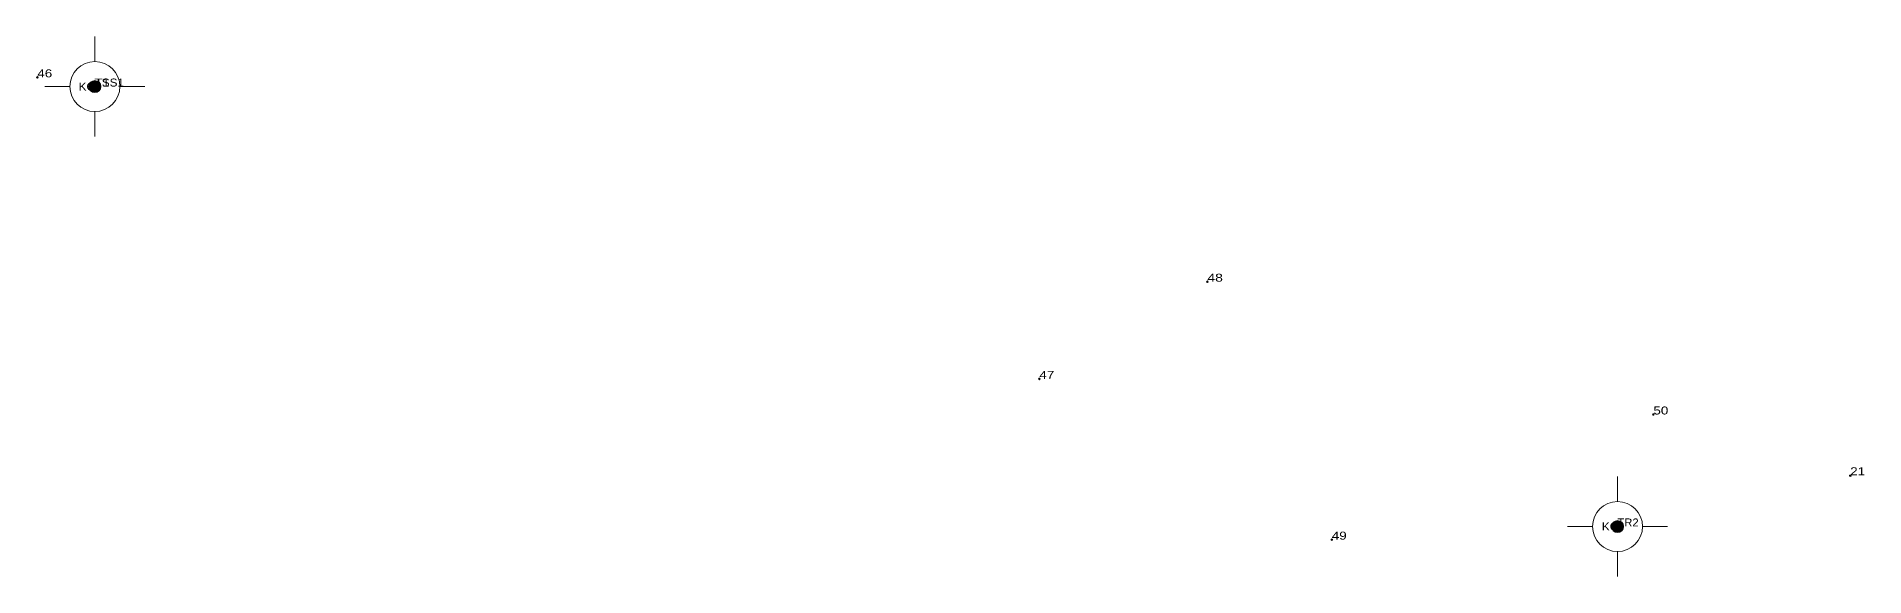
# Model space of a CAD drawing. Header units: metres. Extents: x 548431 to 549826, y 1837881 to 1838400.
# Drawn here: x 548692.96 to 548738.66, y 1837913.51 to 1837927.01 of the extents above; entities that cross this region are included whole.
import ezdxf
from ezdxf.enums import TextEntityAlignment as Align

# ---------------------------------------------------------------- set-up
doc = ezdxf.new("R2010")
doc.units = ezdxf.units.M
doc.header["$LTSCALE"] = 0.08
doc.header["$PDMODE"] = 32
doc.header["$PDSIZE"] = 0.04
doc.layers.add('12', color=7, linetype='Continuous')
doc.layers.add('9', color=7, linetype='Continuous')
doc.layers.add('7', color=7, linetype='Continuous', lineweight=13)

msp = doc.modelspace()

# ---------------------------------------------------------------- hatches: boundary and pattern name
at = {"layer": '7'}
for points in [[(548694.41747, 1837925.60952, 1), (548694.41747, 1837925.90952, 1)], [(548732.48347, 1837914.60752, 1), (548732.48347, 1837914.90752, 1)]]:
    msp.add_hatch(color=256, dxfattribs=at).paths.add_polyline_path(points)

# ---------------------------------------------------------------- linework, layer by layer
for p, q in [((548694.42, 1837926.38), (548694.42, 1837927.01)), ((548693.79, 1837925.76), (548693.17, 1837925.76)), ((548695.67, 1837925.76), (548695.04, 1837925.76)), ((548694.42, 1837924.51), (548694.42, 1837925.13)), ((548732.48, 1837915.38), (548732.48, 1837916.01)), ((548731.86, 1837914.76), (548731.23, 1837914.76)), ((548733.73, 1837914.76), (548733.11, 1837914.76)), ((548732.48, 1837913.51), (548732.48, 1837914.13))]:
    msp.add_line(p, q, dxfattribs=at)
for centre, radius in [((548694.41747, 1837925.75952), 0.625), ((548694.41747, 1837925.75952), 0.15), ((548732.48347, 1837914.75752), 0.625), ((548732.48347, 1837914.75752), 0.15)]:
    msp.add_circle(centre, radius, dxfattribs=at)
for p in [(548692.98, 1837925.99), (548694.41, 1837925.76), (548722.23, 1837920.88), (548718.03, 1837918.45), (548733.38, 1837917.56), (548738.3, 1837916.03), (548725.34, 1837914.43)]:
    msp.add_point(p, dxfattribs=at)

# ---------------------------------------------------------------- texts
at = {"layer": '12'}
for s, width, p in [('46', 1.25, (548692.98, 1837925.99)), ('TSS1', 1.1, (548694.41, 1837925.76)), ('48', 1.3, (548722.23, 1837920.88)), ('47', 1.25, (548718.03, 1837918.45)), ('50', 1.25, (548733.38, 1837917.56)), ('21', 1.25, (548738.3, 1837916.04)), ('49', 1.25, (548725.34, 1837914.43))]:
    msp.add_text(s, height=0.2, dxfattribs=dict(at, width=width)).set_placement(p)
at = {"layer": '7'}
for s, width, p in [('T1', 1.15, (548694.42, 1837925.76)), ('TR2', 1.05, (548732.48, 1837914.76))]:
    msp.add_text(s, height=0.2, dxfattribs=dict(at, width=width)).set_placement(p)
at = {"layer": '9', "width": 1.1}
for p in [(548694.42, 1837925.66), (548732.5, 1837914.66)]:
    msp.add_text('KC', height=0.2, dxfattribs=at).set_placement(p, align=Align.RIGHT)

doc.saveas('drawing.dxf')
